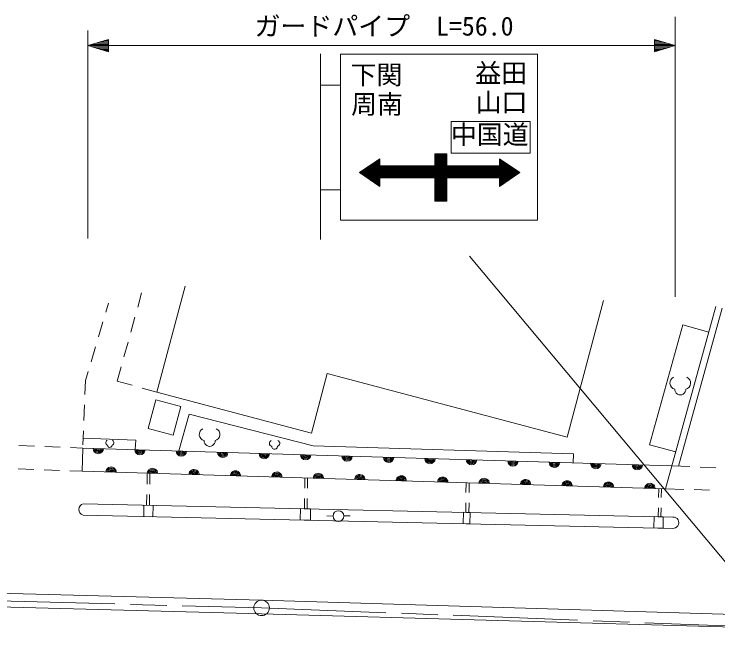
# Model space of a CAD drawing. Units: millimetres, scale not verified. Extents: x 40000 to 680000, y 20000 to 380000.
# Drawn here: x 400494 to 468382, y 281561 to 342732 of the extents above; entities that cross this region are included whole.
import ezdxf
from ezdxf.enums import TextEntityAlignment as Align

# ---------------------------------------------------------------- set-up
doc = ezdxf.new("R2010")
doc.units = ezdxf.units.MM
doc.header["$LTSCALE"] = 1000
doc.linetypes.add('CHAIN', pattern=[18.5, 12, -1.5, 3.5, -1.5])
for name, color, linetype, lineweight in [('M-BGD', 7, 'Continuous', 13), ('M-BMK', 2, 'CHAIN', 13), ('M-BMK-SRVR', 3, 'Continuous', 13), ('M-STR-HTXT', 7, 'Continuous', 13), ('M-STR-STRC', 7, 'Continuous', 13), ('M-STR-STRD', 7, 'Continuous', 13)]:
    doc.layers.add(name, color=color, linetype=linetype, lineweight=lineweight)
doc.styles.add('ＭＳ ゴシック', font='')
doc.styles.get('ＭＳ ゴシック').set_extended_font_data('MS Gothic')

msp = doc.modelspace()

# ---------------------------------------------------------------- linework, layer by layer
at = {"layer": 'M-BGD'}
for p, q in [((416992, 316473), (414277, 306249)), ((412798, 315826), (412421, 314458)), ((453853, 301900), (457352, 315074)), ((409592, 314838), (409337, 313976)), ((468187, 314517), (463324, 296907)), ((468797, 314349), (464588, 299107)), ((409053, 313017), (408628, 311579)), ((412155, 313494), (411755, 312048)), ((464983, 312745), (461788, 301176)), ((464983, 312745), (467506, 312049)), ((411489, 311084), (411090, 309638)), ((408344, 310620), (407918, 309181)), ((407635, 308222), (407380, 307360)), ((410824, 308674), (410446, 307307)), ((429177, 302292), (430705, 308048)), ((430705, 308048), (453853, 301900)), ((407380, 307360), (407326, 306016)), ((410446, 307307), (411880, 306911)), ((412844, 306645), (414277, 306249)), ((414277, 306249), (429177, 302292)), ((414172, 305512), (413435, 302750)), ((416590, 304866), (414172, 305512)), ((407286, 305016), (407225, 303518)), ((415853, 302105), (416590, 304866)), ((416392, 300572), (417394, 304109)), ((417394, 304109), (429348, 301072)), ((407185, 302518), (407131, 301174)), ((413435, 302750), (415853, 302105)), ((407156, 301801), (412235, 301620)), ((412235, 301620), (412171, 300700)), ((400956, 301105), (402455, 301043)), ((403454, 301003), (404953, 300941)), ((405952, 300900), (407131, 300852)), ((407131, 300852), (407063, 298607)), ((407131, 300852), (463940, 299135)), ((429348, 301072), (454449, 300302)), ((461788, 301176), (464311, 300479)), ((454449, 300302), (454418, 299423)), ((400891, 298855), (402390, 298795)), ((403389, 298755), (404888, 298695)), ((463940, 299135), (465678, 299061)), ((466677, 299018), (468176, 298955)), ((405887, 298655), (407063, 298607)), ((407063, 298607), (463324, 296907)), ((413337, 298418), (413319, 297376)), ((413601, 298413), (413583, 297372)), ((428540, 297958), (428528, 296975)), ((428795, 297955), (428783, 296972)), ((444084, 297488), (444076, 296566)), ((444399, 297485), (444391, 296563)), ((462674, 296926), (462658, 296076)), ((462930, 296922), (462915, 296071)), ((463324, 296907), (465079, 296862)), ((466079, 296836), (467578, 296798)), ((413301, 296376), (413282, 295335)), ((413565, 296372), (413546, 295330)), ((412996, 294248), (413020, 295341)), ((413020, 295341), (413899, 295321)), ((413899, 295321), (413875, 294228)), ((428516, 295975), (428504, 294993)), ((428771, 295972), (428759, 294989)), ((444067, 295566), (444059, 294643)), ((444382, 295563), (444373, 294640)), ((428090, 293908), (428114, 295001)), ((428114, 295001), (429097, 294979)), ((429097, 294979), (429072, 293886)), ((443806, 293555), (443831, 294648)), ((443831, 294648), (444490, 294633)), ((462640, 295076), (462625, 294225)), ((462897, 295071), (462882, 294221)), ((413875, 294228), (412996, 294248)), ((430650, 294309), (431257, 294290)), ((432306, 294315), (432925, 294305)), ((444490, 294633), (444465, 293540)), ((462211, 293141), (462236, 294234)), ((462236, 294234), (463110, 294215)), ((463110, 294215), (463086, 293121)), ((429072, 293886), (428090, 293908)), ((444465, 293540), (443806, 293555)), ((463086, 293121), (462211, 293141))]:
    msp.add_line(p, q, dxfattribs=at)
msp.add_circle((431782, 294282), 525, dxfattribs=at)
for centre, radius, start, end in [((464351, 307127), 599, 113.44836, 257.2818), ((465154, 307127), 599, 282.7182, 66.55164), ((464752, 306510), 534, 176.52859, 3.47141), ((418953, 302159), 599, 113.44836, 257.2818), ((419756, 302159), 599, 282.7182, 66.55164), ((409568, 301375), 240, 113.44836, 257.2818), ((409889, 301375), 240, 282.7182, 66.55164), ((419355, 301543), 534, 176.52859, 3.47141), ((425420, 301307), 299, 113.44836, 257.2818), ((425821, 301307), 299, 282.7182, 66.55164), ((408630, 300807), 500, 178.2683, 358.2683), ((408630, 300807), 400, 178.2683, 358.2683), ((408630, 300807), 300, 178.2683, 358.2683), ((408630, 300807), 200, 178.2683, 358.2683), ((408630, 300807), 100, 178.2683, 358.2683), ((408630, 300807), 100, 178.2683, 358.2683), ((409728, 301129), 214, 176.52859, 3.47141), ((425621, 300999), 267, 176.52859, 3.47141), ((412628, 300686), 500, 178.2683, 358.2683), ((412628, 300686), 400, 178.2683, 358.2683), ((412628, 300686), 300, 178.2683, 358.2683), ((412628, 300686), 200, 178.2683, 358.2683), ((412628, 300686), 100, 178.2683, 358.2683), ((412628, 300686), 100, 178.2683, 358.2683), ((416626, 300565), 500, 178.2683, 358.2683), ((416626, 300565), 400, 178.2683, 358.2683), ((416626, 300565), 300, 178.2683, 358.2683), ((416626, 300565), 200, 178.2683, 358.2683), ((416626, 300565), 100, 178.2683, 358.2683), ((416626, 300565), 100, 178.2683, 358.2683), ((420625, 300444), 500, 178.2683, 358.2683), ((420625, 300444), 400, 178.2683, 358.2683), ((420625, 300444), 300, 178.2683, 358.2683), ((420625, 300444), 200, 178.2683, 358.2683), ((420625, 300444), 100, 178.2683, 358.2683), ((420625, 300444), 100, 178.2683, 358.2683), ((424623, 300323), 500, 178.2683, 358.2683), ((424623, 300323), 400, 178.2683, 358.2683), ((424623, 300323), 300, 178.2683, 358.2683), ((424623, 300323), 200, 178.2683, 358.2683), ((424623, 300323), 100, 178.2683, 358.2683), ((424623, 300323), 100, 178.2683, 358.2683), ((428621, 300203), 500, 178.2683, 358.2683), ((428621, 300203), 400, 178.2683, 358.2683), ((428621, 300203), 300, 178.2683, 358.2683), ((428621, 300203), 200, 178.2683, 358.2683), ((428621, 300203), 100, 178.2683, 358.2683), ((428621, 300203), 100, 178.2683, 358.2683), ((432619, 300082), 500, 178.2683, 358.2683), ((432619, 300082), 400, 178.2683, 358.2683), ((432619, 300082), 300, 178.2683, 358.2683), ((432619, 300082), 200, 178.2683, 358.2683), ((432619, 300082), 100, 178.2683, 358.2683), ((432619, 300082), 100, 178.2683, 358.2683), ((436617, 299961), 500, 178.2683, 358.2683), ((436617, 299961), 400, 178.2683, 358.2683), ((436617, 299961), 300, 178.2683, 358.2683), ((436617, 299961), 200, 178.2683, 358.2683), ((436617, 299961), 100, 178.2683, 358.2683), ((436617, 299961), 100, 178.2683, 358.2683), ((440615, 299840), 500, 178.2683, 358.2683), ((440615, 299840), 400, 178.2683, 358.2683), ((440615, 299840), 300, 178.2683, 358.2683), ((440615, 299840), 200, 178.2683, 358.2683), ((440615, 299840), 100, 178.2683, 358.2683), ((440615, 299840), 100, 178.2683, 358.2683), ((444614, 299719), 500, 178.2683, 358.2683), ((444614, 299719), 400, 178.2683, 358.2683), ((444614, 299719), 300, 178.2683, 358.2683), ((444614, 299719), 200, 178.2683, 358.2683), ((444614, 299719), 100, 178.2683, 358.2683), ((444614, 299719), 100, 178.2683, 358.2683), ((448612, 299598), 500, 178.2683, 358.2683), ((448612, 299598), 400, 178.2683, 358.2683), ((448612, 299598), 300, 178.2683, 358.2683), ((448612, 299598), 200, 178.2683, 358.2683), ((448612, 299598), 100, 178.2683, 358.2683), ((448612, 299598), 100, 178.2683, 358.2683), ((452610, 299477), 500, 178.2683, 358.2683), ((452610, 299477), 400, 178.2683, 358.2683), ((452610, 299477), 300, 178.2683, 358.2683), ((452610, 299477), 200, 178.2683, 358.2683), ((452610, 299477), 100, 178.2683, 358.2683), ((452610, 299477), 100, 178.2683, 358.2683), ((409849, 298523), 500, 358.2683, 178.2683), ((409849, 298523), 400, 358.2683, 178.2683), ((409849, 298523), 300, 358.2683, 178.2683), ((409849, 298523), 200, 358.2683, 178.2683), ((413847, 298402), 500, 358.2683, 178.2683), ((413847, 298402), 400, 358.2683, 178.2683), ((417845, 298281), 500, 358.2683, 178.2683), ((456608, 299356), 500, 178.2683, 358.2683), ((456608, 299356), 400, 178.2683, 358.2683), ((456608, 299356), 300, 178.2683, 358.2683), ((456608, 299356), 200, 178.2683, 358.2683), ((456608, 299356), 100, 178.2683, 358.2683), ((456608, 299356), 100, 178.2683, 358.2683), ((460606, 299236), 500, 178.2683, 358.2683), ((460606, 299236), 400, 178.2683, 358.2683), ((460606, 299236), 300, 178.2683, 358.2683), ((460606, 299236), 200, 178.2683, 358.2683), ((460606, 299236), 100, 178.2683, 358.2683), ((460606, 299236), 100, 178.2683, 358.2683), ((409849, 298523), 100, 358.2683, 178.2683), ((409849, 298523), 100, 358.2683, 178.2683), ((413847, 298402), 300, 358.2683, 178.2683), ((413847, 298402), 200, 358.2683, 178.2683), ((413847, 298402), 100, 358.2683, 178.2683), ((413847, 298402), 100, 358.2683, 178.2683), ((417845, 298281), 400, 358.2683, 178.2683), ((417845, 298281), 300, 358.2683, 178.2683), ((417845, 298281), 200, 358.2683, 178.2683), ((417845, 298281), 100, 358.2683, 178.2683), ((417845, 298281), 100, 358.2683, 178.2683), ((421843, 298161), 500, 358.2683, 178.2683), ((421843, 298161), 400, 358.2683, 178.2683), ((421843, 298161), 300, 358.2683, 178.2683), ((421843, 298161), 200, 358.2683, 178.2683), ((421843, 298161), 100, 358.2683, 178.2683), ((421843, 298161), 100, 358.2683, 178.2683), ((425841, 298040), 500, 358.2683, 178.2683), ((425841, 298040), 400, 358.2683, 178.2683), ((425841, 298040), 300, 358.2683, 178.2683), ((425841, 298040), 200, 358.2683, 178.2683), ((425841, 298040), 100, 358.2683, 178.2683), ((425841, 298040), 100, 358.2683, 178.2683), ((429840, 297919), 500, 358.2683, 178.2683), ((429840, 297919), 400, 358.2683, 178.2683), ((429840, 297919), 300, 358.2683, 178.2683), ((429840, 297919), 200, 358.2683, 178.2683), ((433838, 297798), 500, 358.2683, 178.2683), ((433838, 297798), 400, 358.2683, 178.2683), ((433838, 297798), 300, 358.2683, 178.2683), ((437836, 297677), 500, 358.2683, 178.2683), ((437836, 297677), 400, 358.2683, 178.2683), ((441834, 297556), 500, 358.2683, 178.2683), ((429840, 297919), 100, 358.2683, 178.2683), ((429840, 297919), 100, 358.2683, 178.2683), ((433838, 297798), 200, 358.2683, 178.2683), ((433838, 297798), 100, 358.2683, 178.2683), ((433838, 297798), 100, 358.2683, 178.2683), ((437836, 297677), 300, 358.2683, 178.2683), ((437836, 297677), 200, 358.2683, 178.2683), ((437836, 297677), 100, 358.2683, 178.2683), ((437836, 297677), 100, 358.2683, 178.2683), ((441834, 297556), 400, 358.2683, 178.2683), ((441834, 297556), 300, 358.2683, 178.2683), ((441834, 297556), 200, 358.2683, 178.2683), ((441834, 297556), 100, 358.2683, 178.2683), ((441834, 297556), 100, 358.2683, 178.2683), ((445832, 297435), 500, 358.2683, 178.2683), ((445832, 297435), 400, 358.2683, 178.2683), ((445832, 297435), 300, 358.2683, 178.2683), ((445832, 297435), 200, 358.2683, 178.2683), ((445832, 297435), 100, 358.2683, 178.2683), ((445832, 297435), 100, 358.2683, 178.2683), ((449830, 297314), 500, 358.2683, 178.2683), ((449830, 297314), 400, 358.2683, 178.2683), ((449830, 297314), 300, 358.2683, 178.2683), ((449830, 297314), 200, 358.2683, 178.2683), ((449830, 297314), 100, 358.2683, 178.2683), ((449830, 297314), 100, 358.2683, 178.2683), ((453829, 297194), 500, 358.2683, 178.2683), ((453829, 297194), 400, 358.2683, 178.2683), ((453829, 297194), 300, 358.2683, 178.2683), ((453829, 297194), 200, 358.2683, 178.2683), ((457827, 297073), 500, 358.2683, 178.2683), ((457827, 297073), 400, 358.2683, 178.2683), ((457827, 297073), 300, 358.2683, 178.2683), ((461825, 296952), 500, 358.2683, 178.2683), ((461825, 296952), 400, 358.2683, 178.2683), ((453829, 297194), 100, 358.2683, 178.2683), ((453829, 297194), 100, 358.2683, 178.2683), ((457827, 297073), 200, 358.2683, 178.2683), ((457827, 297073), 100, 358.2683, 178.2683), ((457827, 297073), 100, 358.2683, 178.2683), ((461825, 296952), 300, 358.2683, 178.2683), ((461825, 296952), 200, 358.2683, 178.2683), ((461825, 296952), 100, 358.2683, 178.2683), ((461825, 296952), 100, 358.2683, 178.2683)]:
    msp.add_arc(centre, radius, start, end, dxfattribs=at)
at = {"layer": 'M-BMK'}
for p, q in [((324253, 288086), (424370, 285426)), ((424370, 285426), (524092, 281561))]:
    msp.add_line(p, q, dxfattribs=at)
at = {"layer": 'M-BMK-SRVR'}
msp.add_circle((424370, 285426), 750, dxfattribs=at)
at = {"layer": 'M-STR-HTXT'}
for p, q in [((464252, 315451), (464252, 342466)), ((407609, 321057), (407609, 341140)), ((407609, 339685), (409609, 340285)), ((409209, 340165), (409609, 340165)), ((409609, 339085), (409609, 340285)), ((464252, 339685), (462252, 340285)), ((462252, 340285), (462252, 339085)), ((462652, 340165), (462252, 340165)), ((407609, 339685), (409609, 339085)), ((407609, 339685), (409609, 339685)), ((409609, 339805), (408009, 339805)), ((409609, 339565), (408009, 339565)), ((408409, 339925), (409609, 339925)), ((408409, 339445), (409609, 339445)), ((409609, 340045), (408809, 340045)), ((409609, 339685), (462252, 339685)), ((462252, 340045), (463052, 340045)), ((463452, 339925), (462252, 339925)), ((462252, 339805), (463852, 339805)), ((464252, 339685), (462252, 339085)), ((464252, 339685), (462252, 339685)), ((462252, 339565), (463852, 339565)), ((463452, 339445), (462252, 339445)), ((409609, 339325), (408809, 339325)), ((409209, 339205), (409609, 339205)), ((462252, 339325), (463052, 339325)), ((462652, 339205), (462252, 339205))]:
    msp.add_line(p, q, dxfattribs=at)
at = {"layer": 'M-STR-STRC'}
for p, q in [((430061, 338889), (430061, 320992)), ((431978, 322829), (431978, 338856)), ((431978, 338856), (450972, 338856)), ((450972, 338856), (450972, 322829)), ((430061, 335858), (431978, 335858)), ((442642, 329324), (442642, 332378)), ((442642, 332378), (450260, 332378)), ((450260, 332378), (450260, 329324)), ((450260, 329324), (442642, 329324)), ((435762, 328759), (433804, 327446)), ((434138, 327215), (435517, 328594)), ((434221, 327157), (435762, 328699)), ((435762, 328372), (435530, 328604)), ((435762, 328513), (435615, 328660)), ((435762, 328655), (435700, 328717)), ((435762, 328080), (435762, 328759)), ((439921, 326918), (442244, 329240)), ((440063, 326918), (442244, 329099)), ((440204, 326918), (442244, 328958)), ((440346, 326918), (442244, 328816)), ((440487, 326918), (442244, 328675)), ((441082, 328080), (441082, 329243)), ((441082, 329243), (442244, 329243)), ((441082, 329209), (441115, 329243)), ((441082, 329068), (441256, 329243)), ((441082, 328927), (441398, 329243)), ((441082, 328785), (441539, 329243)), ((441082, 328644), (441681, 329243)), ((441082, 328502), (441822, 329243)), ((441082, 328361), (441963, 329243)), ((441082, 328219), (442105, 329243)), ((443297, 326918), (441082, 329134)), ((443156, 326918), (441082, 328992)), ((443014, 326918), (441082, 328851)), ((442873, 326918), (441082, 328709)), ((442244, 328113), (441114, 329243)), ((442244, 328254), (441255, 329243)), ((442244, 328395), (441397, 329243)), ((442244, 328537), (441538, 329243)), ((442244, 328678), (441680, 329243)), ((442244, 328820), (441821, 329243)), ((442244, 328961), (441962, 329243)), ((442244, 329103), (442104, 329243)), ((442244, 329243), (442244, 328080)), ((447305, 328759), (449263, 327446)), ((447305, 328080), (447305, 328759)), ((447305, 328644), (447373, 328713)), ((448852, 327162), (447305, 328709)), ((447305, 328503), (447458, 328656)), ((447305, 328361), (447543, 328599)), ((433970, 327331), (434658, 328018)), ((434054, 327273), (435087, 328306)), ((434305, 327100), (435762, 328557)), ((434388, 327042), (435762, 328416)), ((434472, 326984), (435762, 328274)), ((435762, 326675), (434515, 327922)), ((434556, 326926), (435762, 328133)), ((435762, 326816), (434599, 327979)), ((434639, 326868), (435851, 328080)), ((435802, 326918), (434684, 328036)), ((434723, 326810), (435993, 328080)), ((435943, 326918), (434769, 328093)), ((434806, 326753), (436134, 328080)), ((436085, 326918), (434853, 328149)), ((434890, 326695), (436276, 328080)), ((436226, 326918), (434938, 328206)), ((434974, 326637), (436417, 328080)), ((436368, 326918), (435023, 328263)), ((435057, 326579), (436558, 328080)), ((436509, 326918), (435107, 328320)), ((435141, 326521), (436700, 328080)), ((436650, 326918), (435192, 328376)), ((435224, 326463), (436841, 328080)), ((436792, 326918), (435277, 328433)), ((435762, 328089), (435361, 328490)), ((435762, 328230), (435446, 328547)), ((435762, 328080), (441082, 328080)), ((436933, 326918), (435771, 328080)), ((435820, 326918), (436983, 328080)), ((437075, 326918), (435912, 328080)), ((435962, 326918), (437124, 328080)), ((437216, 326918), (436054, 328080)), ((436103, 326918), (437266, 328080)), ((437358, 326918), (436195, 328080)), ((436245, 326918), (437407, 328080)), ((437499, 326918), (436337, 328080)), ((436386, 326918), (437548, 328080)), ((437640, 326918), (436478, 328080)), ((436527, 326918), (437690, 328080)), ((437782, 326918), (436619, 328080)), ((436669, 326918), (437831, 328080)), ((437923, 326918), (436761, 328080)), ((436810, 326918), (437973, 328080)), ((438065, 326918), (436902, 328080)), ((436952, 326918), (438114, 328080)), ((438206, 326918), (437044, 328080)), ((437093, 326918), (438255, 328080)), ((438347, 326918), (437185, 328080)), ((437234, 326918), (438397, 328080)), ((438489, 326918), (437327, 328080)), ((437376, 326918), (438538, 328080)), ((438630, 326918), (437468, 328080)), ((437517, 326918), (438680, 328080)), ((438772, 326918), (437609, 328080)), ((437659, 326918), (438821, 328080)), ((438913, 326918), (437751, 328080)), ((437800, 326918), (438963, 328080)), ((439055, 326918), (437892, 328080)), ((437942, 326918), (439104, 328080)), ((439196, 326918), (438034, 328080)), ((438083, 326918), (439245, 328080)), ((439337, 326918), (438175, 328080)), ((438224, 326918), (439387, 328080)), ((439479, 326918), (438316, 328080)), ((438366, 326918), (439528, 328080)), ((439620, 326918), (438458, 328080)), ((438507, 326918), (439670, 328080)), ((439762, 326918), (438599, 328080)), ((438649, 326918), (439811, 328080)), ((439903, 326918), (438741, 328080)), ((438790, 326918), (439953, 328080)), ((440045, 326918), (438882, 328080)), ((438932, 326918), (440094, 328080)), ((440186, 326918), (439024, 328080)), ((439073, 326918), (440235, 328080)), ((440327, 326918), (439165, 328080)), ((439214, 326918), (440377, 328080)), ((440469, 326918), (439306, 328080)), ((439356, 326918), (440518, 328080)), ((440610, 326918), (439448, 328080)), ((439497, 326918), (440660, 328080)), ((440752, 326918), (439589, 328080)), ((439639, 326918), (440801, 328080)), ((440893, 326918), (439731, 328080)), ((439780, 326918), (440942, 328080)), ((441035, 326918), (439872, 328080)), ((442244, 325850), (440014, 328080)), ((442244, 325991), (440155, 328080)), ((442244, 326133), (440296, 328080)), ((442244, 326274), (440438, 328080)), ((442244, 326416), (440579, 328080)), ((440629, 326918), (442244, 328533)), ((442244, 326557), (440721, 328080)), ((440770, 326918), (442244, 328392)), ((442244, 326698), (440862, 328080)), ((440911, 326918), (442244, 328251)), ((442244, 326840), (441003, 328080)), ((441053, 326918), (442244, 328109)), ((442732, 326918), (441082, 328568)), ((442590, 326918), (441082, 328426)), ((442449, 326918), (441082, 328285)), ((442307, 326918), (441082, 328144)), ((441082, 326805), (442357, 328080)), ((441082, 326664), (442498, 328080)), ((441082, 326522), (442640, 328080)), ((441082, 326381), (442781, 328080)), ((441082, 326240), (442922, 328080)), ((441082, 326098), (443064, 328080)), ((441082, 325957), (443205, 328080)), ((441082, 325815), (443347, 328080)), ((442244, 328080), (447305, 328080)), ((443439, 326918), (442276, 328080)), ((442326, 326918), (443488, 328080)), ((443580, 326918), (442418, 328080)), ((442467, 326918), (443629, 328080)), ((443722, 326918), (442559, 328080)), ((442608, 326918), (443771, 328080)), ((443863, 326918), (442701, 328080)), ((442750, 326918), (443912, 328080)), ((444004, 326918), (442842, 328080)), ((442891, 326918), (444054, 328080)), ((444146, 326918), (442983, 328080)), ((443033, 326918), (444195, 328080)), ((444287, 326918), (443125, 328080)), ((443174, 326918), (444337, 328080)), ((444429, 326918), (443266, 328080)), ((443316, 326918), (444478, 328080)), ((444570, 326918), (443408, 328080)), ((443457, 326918), (444619, 328080)), ((444711, 326918), (443549, 328080)), ((443598, 326918), (444761, 328080)), ((444853, 326918), (443690, 328080)), ((443740, 326918), (444902, 328080)), ((444994, 326918), (443832, 328080)), ((443881, 326918), (445044, 328080)), ((445136, 326918), (443973, 328080)), ((444023, 326918), (445185, 328080)), ((445277, 326918), (444115, 328080)), ((444164, 326918), (445327, 328080)), ((445419, 326918), (444256, 328080)), ((444306, 326918), (445468, 328080)), ((445560, 326918), (444398, 328080)), ((444447, 326918), (445609, 328080)), ((445701, 326918), (444539, 328080)), ((444588, 326918), (445751, 328080)), ((445843, 326918), (444680, 328080)), ((444730, 326918), (445892, 328080)), ((445984, 326918), (444822, 328080)), ((444871, 326918), (446034, 328080)), ((446126, 326918), (444963, 328080)), ((445013, 326918), (446175, 328080)), ((446267, 326918), (445105, 328080)), ((445154, 326918), (446316, 328080)), ((446409, 326918), (445246, 328080)), ((445295, 326918), (446458, 328080)), ((446550, 326918), (445388, 328080)), ((445437, 326918), (446599, 328080)), ((446691, 326918), (445529, 328080)), ((445578, 326918), (446741, 328080)), ((446833, 326918), (445670, 328080)), ((445720, 326918), (446882, 328080)), ((446974, 326918), (445812, 328080)), ((445861, 326918), (447024, 328080)), ((447116, 326918), (445953, 328080)), ((446003, 326918), (447165, 328080)), ((447257, 326918), (446095, 328080)), ((446144, 326918), (447712, 328486)), ((447849, 326468), (446236, 328080)), ((446285, 326918), (447797, 328429)), ((447932, 326526), (446377, 328080)), ((446427, 326918), (447881, 328372)), ((448016, 326583), (446519, 328080)), ((446568, 326918), (447966, 328316)), ((448099, 326641), (446660, 328080)), ((446710, 326918), (448051, 328259)), ((448183, 326699), (446802, 328080)), ((446851, 326918), (448135, 328202)), ((448267, 326757), (446943, 328080)), ((446993, 326918), (448220, 328145)), ((448350, 326815), (447085, 328080)), ((447134, 326918), (448305, 328089)), ((448434, 326872), (447226, 328080)), ((447275, 326918), (448389, 328032)), ((448768, 327104), (447305, 328567)), ((447305, 328220), (447627, 328543)), ((448685, 327046), (447305, 328426)), ((448601, 326988), (447305, 328285)), ((448517, 326930), (447305, 328143)), ((447305, 326806), (448474, 327975)), ((447305, 326664), (448558, 327918)), ((448935, 327219), (447581, 328573)), ((449019, 327277), (448011, 328285)), ((449103, 327335), (448440, 327998)), ((433804, 327446), (435762, 326091)), ((433985, 327321), (433837, 327468)), ((433887, 327389), (434229, 327730)), ((434443, 327004), (433922, 327525)), ((434902, 326686), (434007, 327582)), ((435361, 326369), (434091, 327638)), ((435762, 326109), (434176, 327695)), ((435762, 326250), (434261, 327752)), ((435762, 326392), (434345, 327809)), ((435762, 326533), (434430, 327866)), ((447305, 326523), (448643, 327861)), ((447305, 326382), (448728, 327805)), ((447305, 326240), (448812, 327748)), ((447305, 326099), (448897, 327691)), ((449263, 327446), (447305, 326091)), ((447740, 326392), (448982, 327634)), ((448198, 326710), (449066, 327578)), ((448657, 327027), (449151, 327521)), ((449186, 327393), (448870, 327710)), ((449116, 327344), (449236, 327464)), ((435308, 326406), (435762, 326860)), ((435392, 326348), (435762, 326719)), ((435475, 326290), (435762, 326577)), ((435762, 326091), (435762, 326918)), ((441082, 326918), (435762, 326918)), ((441082, 324688), (441082, 326918)), ((442244, 325708), (441082, 326871)), ((441082, 325674), (442244, 326836)), ((442244, 325567), (441082, 326729)), ((441082, 325532), (442244, 326695)), ((442244, 325426), (441082, 326588)), ((441082, 325391), (442244, 326553)), ((447305, 326918), (442244, 326918)), ((442244, 326918), (442244, 324688)), ((447305, 326091), (447305, 326918)), ((447765, 326410), (447305, 326870)), ((447682, 326352), (447305, 326729)), ((447598, 326294), (447305, 326587)), ((435559, 326232), (435762, 326436)), ((435642, 326174), (435762, 326294)), ((435726, 326117), (435762, 326153)), ((442244, 325284), (441082, 326447)), ((441082, 325250), (442244, 326412)), ((442244, 325143), (441082, 326305)), ((441082, 325108), (442244, 326271)), ((442244, 325001), (441082, 326164)), ((441082, 324967), (442244, 326129)), ((442244, 324860), (441082, 326022)), ((441082, 324825), (442244, 325988)), ((442244, 324718), (441082, 325881)), ((447514, 326236), (447305, 326446)), ((447431, 326179), (447305, 326305)), ((447347, 326121), (447305, 326163)), ((430061, 325775), (431978, 325775)), ((442133, 324688), (441082, 325739)), ((441992, 324688), (441082, 325598)), ((441850, 324688), (441082, 325457)), ((441709, 324688), (441082, 325315)), ((441086, 324688), (442244, 325846)), ((441227, 324688), (442244, 325705)), ((441368, 324688), (442244, 325564)), ((441510, 324688), (442244, 325422)), ((441651, 324688), (442244, 325281)), ((441567, 324688), (441082, 325174)), ((441426, 324688), (441082, 325032)), ((441285, 324688), (441082, 324891)), ((441143, 324688), (441082, 324750)), ((441082, 324688), (442244, 324688)), ((441793, 324688), (442244, 325139)), ((441934, 324688), (442244, 324998)), ((442076, 324688), (442244, 324856)), ((442217, 324688), (442244, 324715)), ((450972, 322829), (431978, 322829)), ((444429, 319378), (473723, 284289))]:
    msp.add_line(p, q, dxfattribs=at)
at = {"layer": 'M-STR-STRD'}
for p, q in [((407172, 295472), (464033, 294194)), ((464009, 293101), (407148, 294379)), ((324273, 288841), (424390, 286181)), ((376273, 286114), (424354, 284836)), ((478655, 284523), (424390, 286181)), ((424354, 284836), (478003, 283347))]:
    msp.add_line(p, q, dxfattribs=at)
for centre, radius, start, end in [((407309, 294922), 566, 103.91925, 253.5047), ((464063, 293646), 548, 264.36069, 93.06326)]:
    msp.add_arc(centre, radius, start, end, dxfattribs=at)

# ---------------------------------------------------------------- texts
at = {"layer": 'M-STR-HTXT', "style": 'ＭＳ ゴシック'}
msp.add_text('ガードパイプ\u3000L=56.0', height=1833, dxfattribs=at).set_placement((423689, 340104), align=Align.BOTTOM_LEFT)
at = {"layer": 'M-STR-STRC', "style": 'ＭＳ ゴシック'}
for s, p in [('益田', (444980, 335570)), ('下関', (432947, 335399)), ('周南', (432999, 332569)), ('山口', (445006, 332753))]:
    msp.add_text(s, height=1833, dxfattribs=at).set_placement(p, align=Align.BOTTOM_LEFT)
msp.add_text('中国道', height=1833, dxfattribs=at).set_placement((450120, 329640), align=Align.BOTTOM_RIGHT)

doc.saveas('drawing.dxf')
